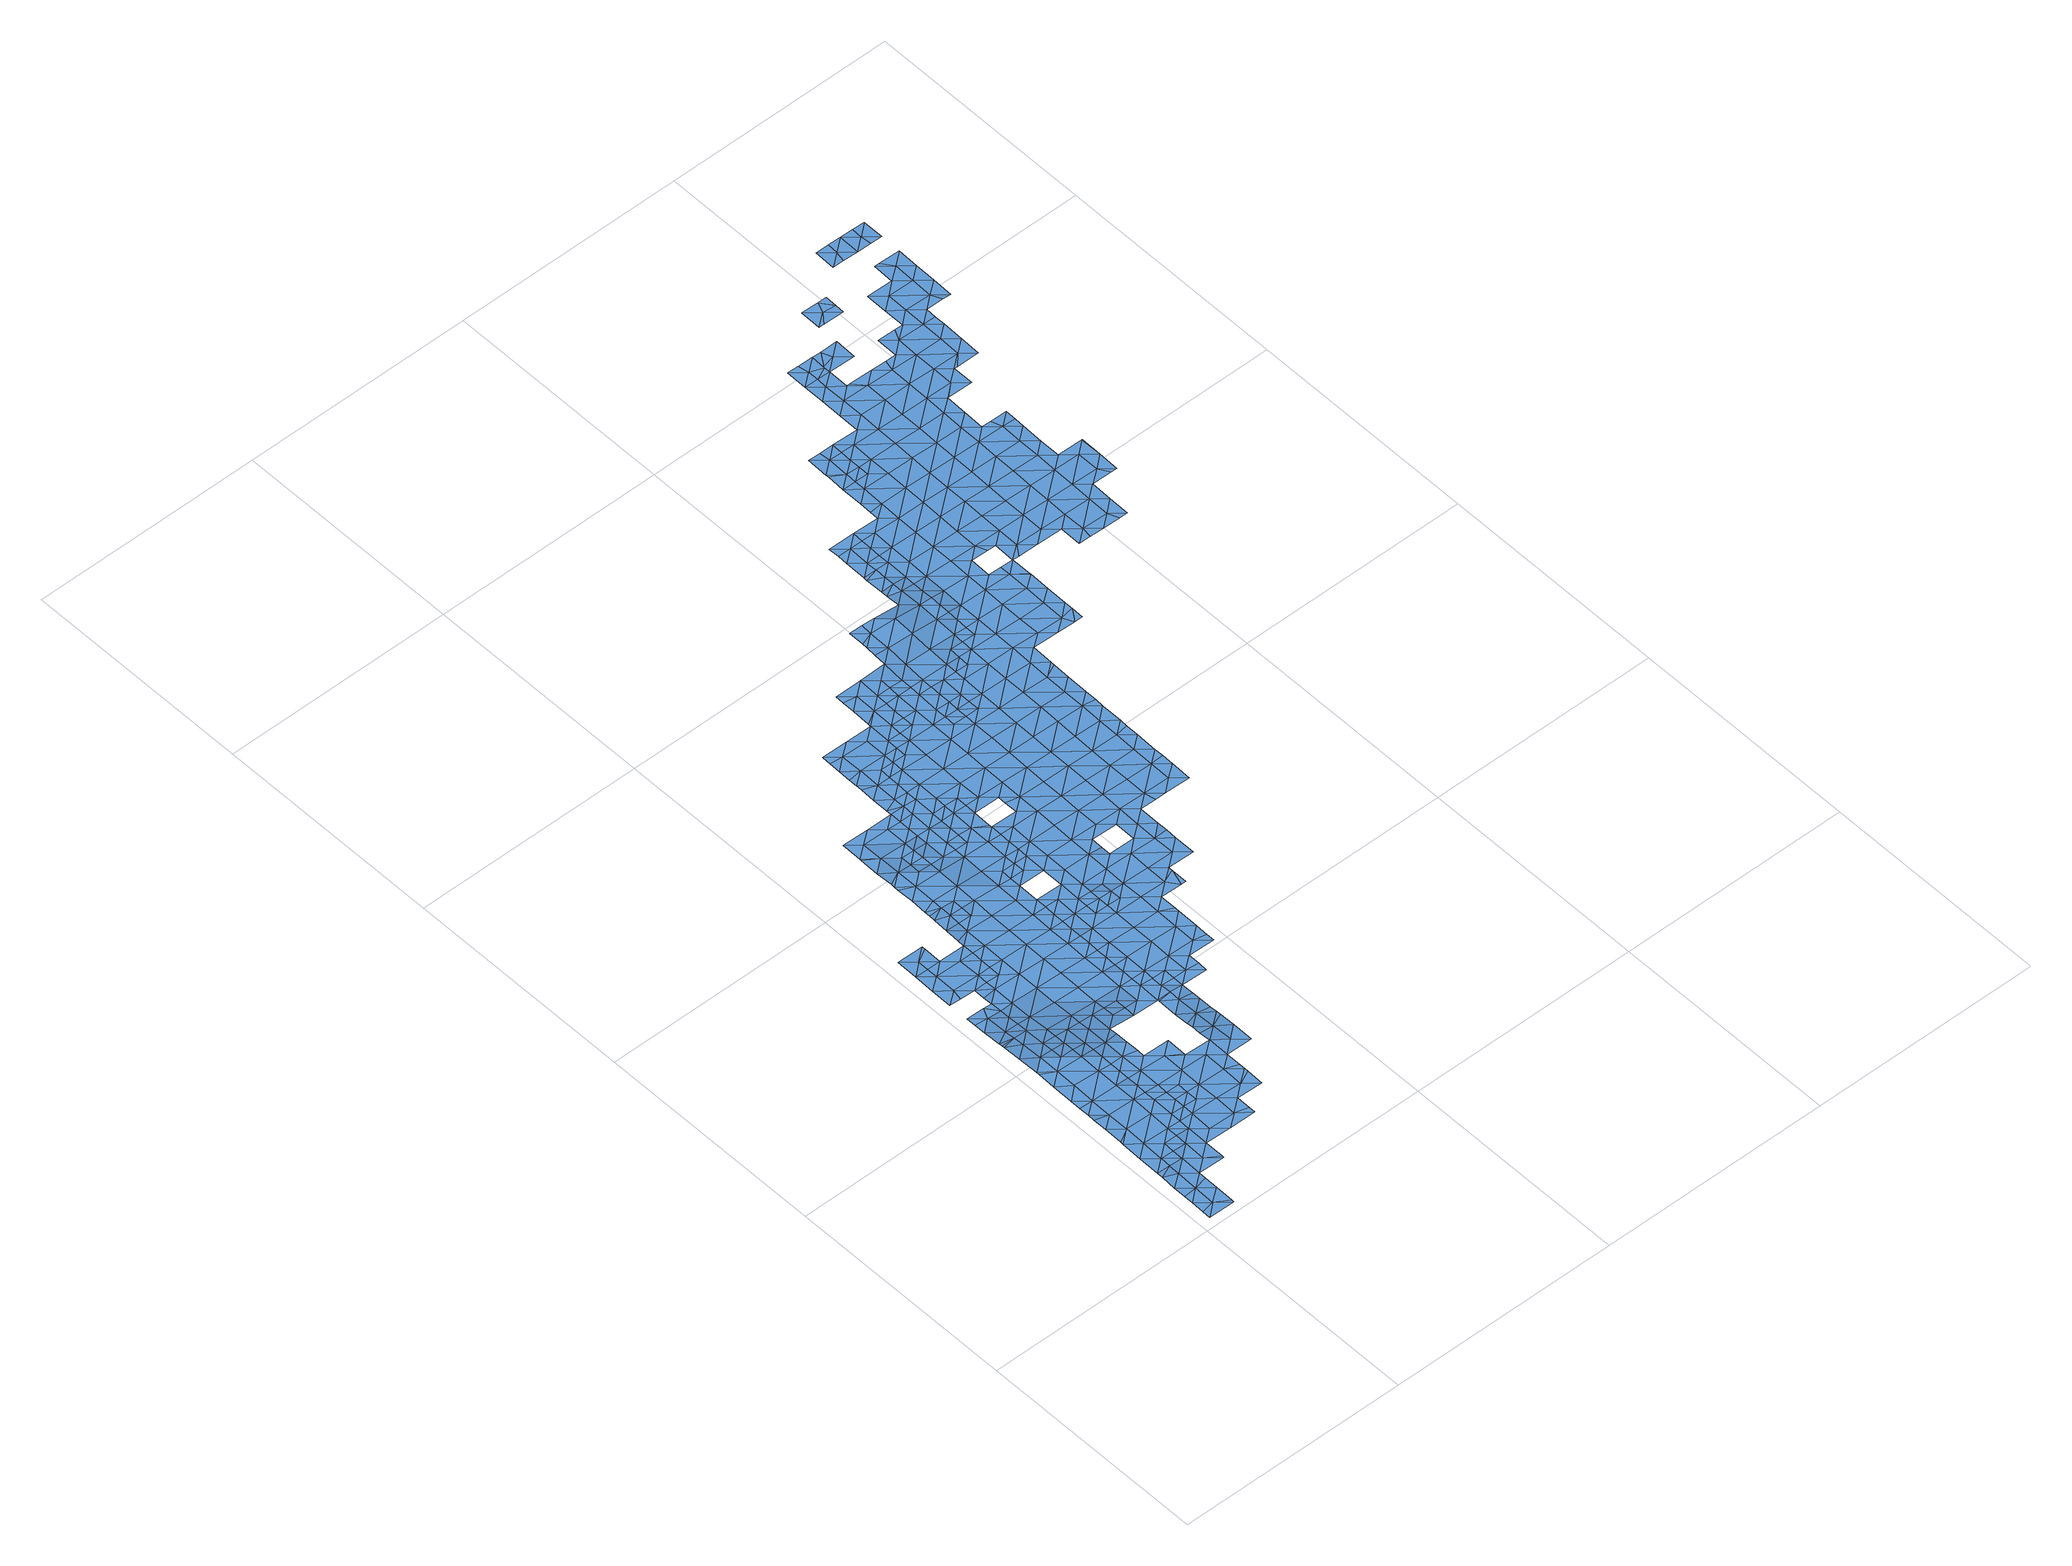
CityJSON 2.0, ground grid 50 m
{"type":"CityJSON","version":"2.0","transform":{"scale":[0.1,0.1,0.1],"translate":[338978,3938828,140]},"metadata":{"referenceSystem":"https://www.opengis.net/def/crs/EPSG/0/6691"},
"CityObjects":{
"waterbody1":{"type":"WaterBody","attributes":{"name":"1","class":"1140","function":"1","WaterBodyRiverFloodingRiskAttribute.description":"1","WaterBodyRiverFloodingRiskAttribute.rankOrg":"1","WaterBodyRiverFloodingRiskAttribute.adminType":"2","WaterBodyRiverFloodingRiskAttribute.scale":"L2"},"geometry":[{"type":"MultiSurface","lod":"1","boundaries":[[[0,1,2]],[[0,3,4]],[[5,0,4]],[[6,0,2]],[[2,1,7]],[[1,0,5]],[[4,8,5]],[[9,4,3]],[[10,8,4]],[[11,10,4]],[[9,11,4]],[[12,11,9]],[[13,3,0]],[[13,0,6]]]}]},
"waterbody2":{"type":"WaterBody","attributes":{"name":"1","class":"1140","function":"1","WaterBodyRiverFloodingRiskAttribute.description":"1","WaterBodyRiverFloodingRiskAttribute.rankOrg":"1","WaterBodyRiverFloodingRiskAttribute.adminType":"2","WaterBodyRiverFloodingRiskAttribute.scale":"L2"},"geometry":[{"type":"MultiSurface","lod":"1","boundaries":[[[14,15,16]],[[15,14,17]],[[18,17,14]],[[19,20,21]],[[21,20,18]],[[21,18,22]],[[23,24,25]],[[26,24,23]],[[27,26,28]],[[29,26,27]],[[29,27,30]],[[30,27,31]],[[27,32,31]],[[33,34,32]],[[33,35,34]],[[36,37,38]],[[37,28,38]],[[23,38,28]],[[23,25,38]],[[39,38,25]],[[38,39,40]],[[41,42,43]],[[44,45,41]],[[45,44,46]],[[47,21,22]],[[48,21,47]],[[49,21,48]],[[50,51,52]],[[51,50,45]],[[50,53,45]],[[54,49,48]],[[55,56,57]],[[56,58,59]],[[56,55,60]],[[56,60,61]],[[61,62,56]],[[58,56,62]],[[63,64,65]],[[64,66,65]],[[66,64,67]],[[67,64,68]],[[64,69,68]],[[68,69,70]],[[70,69,71]],[[71,72,70]],[[14,16,29]],[[73,29,16]],[[22,18,14]],[[22,14,30]],[[74,22,30]],[[75,74,30]],[[76,77,78]],[[78,77,79]],[[77,80,79]],[[31,79,80]],[[79,31,81]],[[31,34,81]],[[81,34,82]],[[81,82,83]],[[84,83,82]],[[84,85,83]],[[86,66,87]],[[88,86,87]],[[89,86,88]],[[89,65,86]],[[88,90,89]],[[91,67,85]],[[83,85,67]],[[83,67,92]],[[93,92,67]],[[94,95,70]],[[96,94,70]],[[97,81,98]],[[97,99,81]],[[100,101,102]],[[101,100,103]],[[61,103,100]],[[61,104,103]],[[105,106,107]],[[105,54,106]],[[108,54,109]],[[110,108,109]],[[110,111,108]],[[112,108,111]],[[112,101,108]],[[101,106,108]],[[103,106,101]],[[113,109,47]],[[114,113,47]],[[115,113,114]],[[54,108,106]],[[107,106,103]],[[116,61,100]],[[117,61,116]],[[100,118,116]],[[102,118,100]],[[119,98,83]],[[83,92,119]],[[81,83,98]],[[81,99,79]],[[79,99,78]],[[47,74,114]],[[30,80,75]],[[47,22,74]],[[109,48,47]],[[54,48,109]],[[49,19,21]],[[104,61,60]],[[59,57,56]],[[117,62,61]],[[118,102,120]],[[96,70,72]],[[95,68,70]],[[93,67,68]],[[91,66,67]],[[66,86,65]],[[63,69,64]],[[121,42,53]],[[42,121,36]],[[45,53,42]],[[45,46,51]],[[42,41,45]],[[43,42,40]],[[38,40,42]],[[42,36,38]],[[35,82,34]],[[31,32,34]],[[31,80,30]],[[29,30,14]],[[27,28,32]],[[29,73,26]],[[26,23,28]]]}]},
"waterbody3":{"type":"WaterBody","attributes":{"name":"1","class":"1140","function":"1","WaterBodyRiverFloodingRiskAttribute.description":"1","WaterBodyRiverFloodingRiskAttribute.rankOrg":"2","WaterBodyRiverFloodingRiskAttribute.adminType":"2","WaterBodyRiverFloodingRiskAttribute.scale":"L2"},"geometry":[{"type":"MultiSurface","lod":"1","boundaries":[[[122,123,124]],[[124,125,126]],[[125,124,127]],[[128,127,124]],[[124,126,122]],[[128,124,123]]]}]},
"waterbody4":{"type":"WaterBody","attributes":{"name":"1","class":"1140","function":"1","WaterBodyRiverFloodingRiskAttribute.description":"1","WaterBodyRiverFloodingRiskAttribute.rankOrg":"1","WaterBodyRiverFloodingRiskAttribute.adminType":"2","WaterBodyRiverFloodingRiskAttribute.scale":"L2"},"geometry":[{"type":"MultiSurface","lod":"1","boundaries":[[[129,130,131]],[[129,132,133]],[[134,132,129]],[[135,132,134]],[[136,132,135]],[[127,132,136]],[[137,129,138]],[[139,130,140]],[[130,129,133]],[[133,127,128]],[[128,123,133]],[[133,132,127]],[[140,130,133]],[[130,141,131]],[[129,131,142]],[[142,138,129]],[[140,133,123]],[[141,130,139]],[[134,129,137]]]}]},
"waterbody5":{"type":"WaterBody","attributes":{"name":"1","class":"1140","function":"1","WaterBodyRiverFloodingRiskAttribute.description":"1","WaterBodyRiverFloodingRiskAttribute.rankOrg":"2","WaterBodyRiverFloodingRiskAttribute.adminType":"2","WaterBodyRiverFloodingRiskAttribute.scale":"L2"},"geometry":[{"type":"MultiSurface","lod":"1","boundaries":[[[143,144,145]],[[143,146,144]],[[147,148,149]],[[149,148,150]],[[151,150,148]],[[151,152,150]],[[153,152,151]],[[154,153,151]],[[154,155,153]],[[154,151,156]],[[157,156,151]],[[158,159,160]],[[161,162,163]],[[164,165,166]],[[167,166,165]],[[168,166,167]],[[166,168,169]],[[169,168,154]],[[168,170,154]],[[171,170,168]],[[172,166,169]],[[168,167,171]],[[173,145,144]],[[166,172,164]],[[163,172,169]],[[161,163,169]],[[169,156,161]],[[151,159,157]],[[154,156,169]],[[151,148,159]],[[159,148,160]],[[174,175,176]],[[158,160,177]],[[178,179,174]],[[180,178,181]],[[182,183,144]],[[184,185,181]],[[186,185,184]],[[187,186,184]],[[188,187,189]],[[190,188,189]],[[112,111,191]],[[191,120,102]],[[192,120,191]],[[193,194,195]],[[196,197,198]],[[199,10,11]],[[200,201,10]],[[201,202,203]],[[203,202,204]],[[205,206,204]],[[207,208,209]],[[210,131,211]],[[142,131,210]],[[137,138,206]],[[206,138,204]],[[138,210,204]],[[204,210,203]],[[7,203,210]],[[1,203,7]],[[5,203,1]],[[5,201,203]],[[8,201,5]],[[8,10,201]],[[12,212,11]],[[11,212,199]],[[212,213,199]],[[102,101,191]],[[101,112,191]],[[214,188,190]],[[215,181,185]],[[215,173,181]],[[173,144,181]],[[183,181,144]],[[181,183,180]],[[179,177,174]],[[160,174,177]],[[174,160,175]],[[148,175,160]],[[216,175,148]],[[216,217,175]],[[218,217,216]],[[218,219,220]],[[206,134,137]],[[138,142,210]],[[210,211,7]],[[136,135,221]],[[222,223,224]],[[225,223,222]],[[226,227,228]],[[227,229,228]],[[222,229,227]],[[222,230,229]],[[222,221,230]],[[230,221,205]],[[205,221,206]],[[221,134,206]],[[208,230,205]],[[208,231,230]],[[231,208,232]],[[233,232,208]],[[234,207,209]],[[155,154,170]],[[235,234,209]],[[209,236,235]],[[209,237,236]],[[209,205,237]],[[237,205,204]],[[202,237,204]],[[237,202,238]],[[202,239,238]],[[202,240,239]],[[201,240,202]],[[241,240,201]],[[241,242,240]],[[241,65,242]],[[63,65,241]],[[71,69,200]],[[69,241,200]],[[72,71,200]],[[200,10,72]],[[199,72,10]],[[199,243,72]],[[243,199,213]],[[243,213,244]],[[243,244,245]],[[246,245,244]],[[246,247,245]],[[247,248,245]],[[198,248,247]],[[198,197,248]],[[197,249,248]],[[197,250,249]],[[251,250,197]],[[99,250,251]],[[97,250,99]],[[97,98,250]],[[77,76,252]],[[115,252,76]],[[114,252,115]],[[114,75,252]],[[114,74,75]],[[253,109,113]],[[110,109,253]],[[111,110,253]],[[254,111,253]],[[254,191,111]],[[254,192,191]],[[255,192,254]],[[255,254,256]],[[254,257,256]],[[256,257,251]],[[257,76,251]],[[195,256,251]],[[256,195,194]],[[258,256,194]],[[255,256,258]],[[254,253,257]],[[257,253,115]],[[113,115,253]],[[257,115,76]],[[75,77,252]],[[76,78,251]],[[80,77,75]],[[119,92,249]],[[92,259,249]],[[92,93,259]],[[93,68,259]],[[259,68,95]],[[95,94,259]],[[94,96,243]],[[245,259,94]],[[245,249,259]],[[98,119,249]],[[89,90,242]],[[90,260,242]],[[261,260,90]],[[261,262,260]],[[261,52,262]],[[87,52,261]],[[88,87,261]],[[52,263,262]],[[51,263,52]],[[51,46,263]],[[182,146,264]],[[265,266,267]],[[268,266,265]],[[265,228,268]],[[228,265,175]],[[176,175,265]],[[269,176,265]],[[189,176,269]],[[176,189,174]],[[189,184,174]],[[187,184,189]],[[184,178,174]],[[184,181,178]],[[190,189,269]],[[267,269,265]],[[268,270,266]],[[268,231,270]],[[229,231,268]],[[271,270,231]],[[146,182,144]],[[148,147,216]],[[272,273,274]],[[272,274,260]],[[260,274,239]],[[275,272,260]],[[263,276,277]],[[263,277,278]],[[273,279,274]],[[274,279,236]],[[238,274,236]],[[279,280,236]],[[263,46,276]],[[278,262,263]],[[260,262,275]],[[260,239,242]],[[261,90,88]],[[78,99,251]],[[251,197,195]],[[197,281,195]],[[196,281,197]],[[281,193,195]],[[250,98,249]],[[248,249,245]],[[245,94,243]],[[96,72,243]],[[63,241,69]],[[65,89,242]],[[200,241,201]],[[242,239,240]],[[239,274,238]],[[237,238,236]],[[280,235,236]],[[233,208,207]],[[271,231,232]],[[208,205,209]],[[230,231,229]],[[268,228,229]],[[226,228,217]],[[222,227,225]],[[222,224,136]],[[136,221,222]],[[134,221,135]],[[218,216,219]],[[147,219,216]],[[217,228,175]]]}]},
"waterbody6":{"type":"WaterBody","attributes":{"name":"1","class":"1140","function":"1","WaterBodyRiverFloodingRiskAttribute.description":"1","WaterBodyRiverFloodingRiskAttribute.rankOrg":"1","WaterBodyRiverFloodingRiskAttribute.adminType":"2","WaterBodyRiverFloodingRiskAttribute.scale":"L2"},"geometry":[{"type":"MultiSurface","lod":"1","boundaries":[[[218,282,283]],[[282,218,220]],[[217,218,283]],[[225,283,223]],[[225,227,283]],[[227,226,283]],[[223,283,282]],[[283,226,217]]]}]},
"waterbody7":{"type":"WaterBody","attributes":{"name":"1","class":"1140","function":"1","WaterBodyRiverFloodingRiskAttribute.description":"1","WaterBodyRiverFloodingRiskAttribute.rankOrg":"1","WaterBodyRiverFloodingRiskAttribute.adminType":"2","WaterBodyRiverFloodingRiskAttribute.scale":"L2"},"geometry":[{"type":"MultiSurface","lod":"1","boundaries":[[[284,272,275]],[[275,262,284]],[[262,278,284]],[[284,285,272]],[[273,285,279]],[[273,272,285]],[[278,277,284]],[[285,286,279]],[[280,279,286]],[[157,159,158]],[[235,280,286]],[[277,287,284]],[[288,285,284]],[[289,277,276]],[[286,290,235]],[[290,207,234]],[[157,158,291]],[[276,46,289]],[[156,157,161]],[[234,235,290]],[[161,157,291]],[[287,288,284]],[[289,287,277]],[[158,177,291]],[[46,292,289]],[[293,207,290]],[[233,207,293]],[[162,161,291]],[[286,285,288]],[[232,233,293]],[[232,294,271]],[[294,270,271]],[[295,293,290]],[[294,232,293]],[[291,177,162]],[[296,297,289]],[[296,289,292]],[[290,286,298]],[[287,289,297]],[[298,286,288]],[[299,294,293]],[[177,300,162]],[[301,293,295]],[[302,270,294]],[[303,290,298]],[[177,179,300]],[[295,290,303]],[[287,304,288]],[[299,293,301]],[[190,269,267]],[[305,172,163]],[[267,266,306]],[[304,298,288]],[[163,162,305]],[[287,297,307]],[[302,294,299]],[[162,300,305]],[[179,178,300]],[[308,295,303]],[[190,267,306]],[[183,305,300]],[[309,303,298]],[[164,172,310]],[[306,266,311]],[[164,312,165]],[[287,307,304]],[[180,183,300]],[[172,305,310]],[[180,300,178]],[[304,309,298]],[[313,314,299]],[[299,314,302]],[[303,315,308]],[[307,297,316]],[[312,164,310]],[[306,214,190]],[[311,214,306]],[[182,264,305]],[[305,264,310]],[[314,317,302]],[[318,315,303]],[[316,319,307]],[[305,183,182]],[[309,318,303]],[[320,304,307]],[[311,302,317]],[[321,312,310]],[[313,322,314]],[[264,321,310]],[[323,214,311]],[[307,319,320]],[[317,323,311]],[[320,324,304]],[[304,324,309]],[[322,325,314]],[[318,326,315]],[[326,322,327]],[[323,328,214]],[[328,187,188]],[[327,315,326]],[[264,329,321]],[[188,214,328]],[[309,330,318]],[[331,309,324]],[[330,309,331]],[[326,325,322]],[[187,332,186]],[[264,146,329]],[[328,332,187]],[[317,314,333]],[[186,332,185]],[[334,321,335]],[[330,336,318]],[[323,317,333]],[[318,336,326]],[[321,329,335]],[[337,334,335]],[[314,325,333]],[[146,143,329]],[[323,338,328]],[[339,340,341]],[[341,337,342]],[[343,185,332]],[[344,325,326]],[[337,335,342]],[[143,345,329]],[[336,346,326]],[[347,336,330]],[[323,333,338]],[[348,143,145]],[[339,341,342]],[[145,173,348]],[[325,349,333]],[[346,344,326]],[[350,351,328]],[[335,329,345]],[[352,342,335]],[[348,345,143]],[[351,343,332]],[[328,338,350]],[[332,328,351]],[[173,353,348]],[[354,339,342]],[[333,355,338]],[[325,344,349]],[[356,333,349]],[[333,356,355]],[[357,336,347]],[[352,335,345]],[[357,347,358]],[[346,336,359]],[[355,360,338]],[[361,362,343]],[[363,350,338]],[[359,336,357]],[[351,361,343]],[[364,348,353]],[[362,361,353]],[[354,342,365]],[[342,352,365]],[[366,349,344]],[[363,351,350]],[[346,367,344]],[[345,348,368]],[[369,370,371]],[[364,353,361]],[[369,354,365]],[[371,354,369]],[[346,359,367]],[[363,338,360]],[[352,345,368]],[[348,364,368]],[[372,365,352]],[[360,355,373]],[[374,370,369]],[[344,375,366]],[[361,351,376]],[[377,372,352]],[[376,351,363]],[[372,369,365]],[[344,367,375]],[[376,378,361]],[[367,359,379]],[[352,368,377]],[[380,374,369]],[[381,363,360]],[[373,381,360]],[[378,382,361]],[[366,383,384]],[[385,375,367]],[[364,361,382]],[[366,375,383]],[[373,384,383]],[[386,376,363]],[[368,364,382]],[[383,381,373]],[[367,379,385]],[[369,387,380]],[[388,383,375]],[[369,372,387]],[[389,375,385]],[[377,368,390]],[[386,363,381]],[[388,375,389]],[[391,378,376]],[[392,372,377]],[[368,382,390]],[[390,393,377]],[[383,394,381]],[[395,396,397]],[[395,380,396]],[[398,391,376]],[[372,399,387]],[[380,387,396]],[[398,376,386]],[[383,388,394]],[[378,391,382]],[[399,400,387]],[[401,396,387]],[[402,397,403]],[[394,404,381]],[[400,401,387]],[[397,396,403]],[[372,392,399]],[[405,402,403]],[[382,406,390]],[[377,393,392]],[[391,406,382]],[[407,405,403]],[[386,381,404]],[[401,408,396]],[[396,408,403]],[[409,404,394]],[[410,393,390]],[[404,411,386]],[[386,412,398]],[[413,399,392]],[[414,407,403]],[[411,412,386]],[[415,410,390]],[[398,412,391]],[[393,410,392]],[[403,408,414]],[[414,416,407]],[[390,406,415]],[[417,418,401]],[[401,418,408]],[[392,419,413]],[[391,420,406]],[[404,409,421]],[[410,422,392]],[[423,408,418]],[[421,424,404]],[[392,422,419]],[[420,391,412]],[[417,425,418]],[[426,415,406]],[[404,427,411]],[[424,427,404]],[[425,428,418]],[[411,427,412]],[[423,418,428]],[[406,420,429]],[[415,430,410]],[[431,424,421]],[[432,419,433]],[[426,406,429]],[[419,422,433]],[[425,432,433]],[[412,434,420]],[[410,430,422]],[[427,434,412]],[[433,435,425]],[[428,425,435]],[[415,426,430]],[[420,436,429]],[[422,437,433]],[[424,438,427]],[[439,428,435]],[[424,431,438]],[[440,422,430]],[[420,434,441]],[[442,427,438]],[[443,430,426]],[[434,427,444]],[[437,422,440]],[[420,441,436]],[[444,427,442]],[[439,435,445]],[[426,429,443]],[[446,445,435]],[[435,433,446]],[[447,440,430]],[[441,434,448]],[[429,436,443]],[[434,444,448]],[[433,437,446]],[[441,448,449]],[[436,441,450]],[[447,430,443]],[[450,441,449]],[[446,451,445]],[[450,452,436]],[[453,445,451]],[[454,453,451]],[[443,436,452]],[[455,440,447]],[[437,440,456]],[[457,454,451]],[[458,443,452]],[[447,443,459]],[[459,443,458]],[[440,455,456]],[[446,437,460]],[[459,461,447]],[[460,437,456]],[[451,446,460]],[[455,447,461]],[[457,451,462]],[[451,463,462]],[[456,455,464]],[[455,461,465]],[[463,451,460]],[[455,465,464]],[[466,456,464]],[[460,456,466]],[[467,468,469]],[[470,471,472]],[[473,471,470]],[[469,462,467]],[[462,463,467]],[[472,474,475]],[[476,460,466]],[[477,468,467]],[[474,472,471]],[[478,468,477]],[[463,460,476]],[[479,478,477]],[[473,480,471]],[[476,481,463]],[[482,483,484]],[[482,479,477]],[[484,479,482]],[[474,471,485]],[[482,486,483]],[[466,487,476]],[[467,463,488]],[[467,489,477]],[[471,480,485]],[[490,483,486]],[[488,463,481]],[[480,490,486]],[[491,482,477]],[[485,480,492]],[[480,486,492]],[[489,491,477]],[[491,486,482]],[[476,493,481]],[[467,488,489]],[[494,495,496]],[[494,485,492]],[[496,485,494]],[[497,488,481]],[[476,487,493]],[[498,499,495]],[[494,498,495]],[[498,500,499]],[[487,501,493]],[[497,481,493]],[[502,486,491]],[[497,503,488]],[[492,486,504]],[[498,505,500]],[[489,488,503]],[[501,506,493]],[[491,489,507]],[[486,502,504]],[[503,508,489]],[[494,492,509]],[[494,510,498]],[[493,511,497]],[[507,512,491]],[[506,501,513]],[[509,510,494]],[[511,493,506]],[[502,491,512]],[[507,489,508]],[[492,504,509]],[[514,497,511]],[[503,497,514]],[[498,510,505]],[[515,507,508]],[[504,502,516]],[[502,512,516]],[[508,503,517]],[[518,519,505]],[[503,514,517]],[[520,515,508]],[[519,518,521]],[[522,520,508]],[[518,505,510]],[[522,508,517]],[[512,523,516]],[[524,504,516]],[[525,526,521]],[[509,504,527]],[[521,518,525]],[[504,524,527]],[[528,518,510]],[[516,523,529]],[[510,509,530]],[[531,526,525]],[[532,533,520]],[[530,528,510]],[[520,533,529]],[[509,527,530]],[[518,528,525]],[[534,531,525]],[[524,516,535]],[[516,529,535]],[[532,536,533]],[[528,537,525]],[[529,533,535]],[[525,537,534]],[[524,535,538]],[[527,524,539]],[[539,524,538]],[[540,533,536]],[[530,527,541]],[[542,543,544]],[[544,534,542]],[[545,538,535]],[[534,537,542]],[[546,547,543]],[[527,539,541]],[[535,533,545]],[[528,530,548]],[[549,540,536]],[[550,539,538]],[[543,542,546]],[[551,547,546]],[[533,540,545]],[[530,541,548]],[[537,552,542]],[[537,528,552]],[[550,538,545]],[[553,546,542]],[[554,551,546]],[[528,548,552]],[[549,555,540]],[[541,539,556]],[[556,539,550]],[[540,557,545]],[[549,558,559]],[[541,560,548]],[[561,554,546]],[[542,552,553]],[[558,562,559]],[[563,560,541]],[[564,550,545]],[[563,541,556]],[[555,549,559]],[[546,553,561]],[[564,556,550]],[[540,555,557]],[[559,562,565]],[[561,566,554]],[[552,548,567]],[[564,545,557]],[[568,554,566]],[[569,555,559]],[[553,552,567]],[[570,561,553]],[[548,560,567]],[[566,571,568]],[[568,571,572]],[[573,569,559]],[[559,565,573]],[[574,573,565]],[[570,553,567]],[[556,564,575]],[[576,566,561]],[[563,556,577]],[[563,578,560]],[[571,579,572]],[[557,555,569]],[[577,578,563]],[[580,572,579]],[[556,575,577]],[[569,581,557]],[[582,561,570]],[[566,576,571]],[[583,580,579]],[[581,584,557]],[[574,585,573]],[[571,586,579]],[[564,584,575]],[[576,561,582]],[[564,557,584]],[[567,560,587]],[[573,588,569]],[[576,589,571]],[[590,583,579]],[[588,573,585]],[[587,560,578]],[[586,590,579]],[[587,591,567]],[[571,589,586]],[[592,582,570]],[[584,593,575]],[[588,594,569]],[[570,567,591]],[[569,594,581]],[[577,575,593]],[[589,595,586]],[[577,596,578]],[[597,587,578]],[[594,598,581]],[[592,570,591]],[[596,577,593]],[[599,589,576]],[[581,600,584]],[[576,582,599]],[[601,591,587]],[[584,602,593]],[[595,589,603]],[[601,587,597]],[[604,578,596]],[[597,578,604]],[[582,592,599]],[[605,598,594]],[[602,606,593]],[[607,592,591]],[[593,606,596]],[[601,607,591]],[[584,600,602]],[[604,608,597]],[[581,598,600]],[[589,609,603]],[[606,610,596]],[[589,599,609]],[[596,610,604]],[[611,598,605]],[[607,612,592]],[[613,599,592]],[[600,614,602]],[[598,615,600]],[[616,603,609]],[[617,604,610]],[[608,604,618]],[[619,612,607]],[[612,613,592]],[[598,611,615]],[[618,604,617]],[[599,620,609]],[[621,616,609]],[[622,612,619]],[[600,615,614]],[[613,620,599]],[[620,621,609]],[[614,615,623]],[[624,612,622]],[[625,626,621]],[[613,612,624]],[[620,625,621]],[[613,627,620]],[[628,626,625]],[[629,627,624]],[[613,624,627]],[[620,630,625]],[[627,630,620]],[[625,631,628]],[[627,629,632]],[[625,633,631]],[[625,630,633]],[[627,634,630]],[[634,627,632]],[[633,635,631]],[[636,631,635]],[[637,630,634]],[[638,639,636]],[[633,630,637]],[[635,638,636]],[[640,633,637]],[[635,633,641]],[[641,633,640]],[[639,638,642]],[[638,635,643]],[[635,641,643]],[[641,644,643]],[[642,638,645]],[[638,643,645]],[[642,646,647]],[[643,644,648]],[[646,642,645]],[[647,646,649]],[[645,643,650]],[[643,648,650]],[[651,646,645]],[[646,652,649]],[[645,650,651]],[[646,651,652]]]}]},
"waterbody8":{"type":"WaterBody","attributes":{"name":"1","class":"1140","function":"1","WaterBodyRiverFloodingRiskAttribute.description":"1","WaterBodyRiverFloodingRiskAttribute.rankOrg":"2","WaterBodyRiverFloodingRiskAttribute.adminType":"2","WaterBodyRiverFloodingRiskAttribute.scale":"L2"},"geometry":[{"type":"MultiSurface","lod":"1","boundaries":[[[322,313,327]],[[301,295,653]],[[327,313,653]],[[653,299,301]],[[308,327,653]],[[315,327,308]],[[313,299,653]],[[653,295,308]]]}]},
"waterbody9":{"type":"WaterBody","attributes":{"name":"1","class":"1140","function":"1","WaterBodyRiverFloodingRiskAttribute.description":"1","WaterBodyRiverFloodingRiskAttribute.rankOrg":"2","WaterBodyRiverFloodingRiskAttribute.adminType":"2","WaterBodyRiverFloodingRiskAttribute.scale":"L2"},"geometry":[{"type":"MultiSurface","lod":"1","boundaries":[[[334,337,654]],[[655,654,337]],[[654,655,656]],[[656,655,657]],[[657,655,658]],[[658,655,659]],[[340,659,655]],[[660,659,340]],[[660,661,659]],[[660,662,661]],[[662,660,370]],[[371,370,660]],[[371,339,354]],[[374,380,663]],[[395,663,380]],[[395,397,663]],[[453,454,664]],[[665,666,667]],[[668,669,667]],[[478,479,666]],[[670,669,671]],[[664,428,439]],[[672,428,664]],[[423,428,672]],[[408,423,672]],[[414,408,672]],[[672,416,414]],[[672,673,416]],[[416,673,670]],[[670,673,669]],[[673,667,669]],[[673,665,667]],[[664,665,673]],[[454,665,664]],[[674,665,454]],[[665,674,666]],[[468,666,674]],[[478,666,468]],[[416,670,675]],[[672,664,673]],[[439,453,664]],[[663,397,676]],[[374,663,370]],[[339,371,660]],[[662,370,677]],[[662,678,661]],[[661,679,659]],[[339,660,340]],[[341,340,655]],[[680,658,659]],[[654,656,681]],[[655,337,341]],[[676,682,683]],[[312,334,654]],[[678,662,677]],[[677,370,663]],[[677,663,676]],[[676,684,677]],[[684,676,683]],[[402,405,676]],[[676,397,402]],[[675,405,407]],[[407,416,675]],[[671,669,685]],[[686,687,688]],[[687,689,688]],[[690,688,689]],[[682,691,692]],[[693,682,692]],[[312,321,334]],[[691,682,405]],[[405,682,676]],[[681,165,312]],[[312,654,681]],[[679,680,659]],[[661,694,679]],[[695,694,661]],[[661,678,695]],[[668,696,686]],[[668,697,696]],[[667,697,668]],[[666,697,667]],[[696,697,698]],[[483,698,697]],[[483,490,698]],[[490,480,698]],[[473,698,480]],[[473,699,698]],[[699,473,470]],[[484,483,697]],[[484,697,479]],[[696,698,699]],[[688,668,686]],[[668,688,669]],[[669,688,685]],[[685,688,690]],[[675,670,691]],[[675,691,405]],[[683,682,693]],[[445,453,439]],[[697,666,479]],[[469,468,674]],[[674,462,469]],[[457,462,674]],[[674,454,457]]]}]},
"waterbody10":{"type":"WaterBody","attributes":{"name":"1","class":"1140","function":"1","WaterBodyRiverFloodingRiskAttribute.description":"1","WaterBodyRiverFloodingRiskAttribute.rankOrg":"2","WaterBodyRiverFloodingRiskAttribute.adminType":"2","WaterBodyRiverFloodingRiskAttribute.scale":"L2"},"geometry":[{"type":"MultiSurface","lod":"1","boundaries":[[[417,400,700]],[[400,413,700]],[[413,419,700]],[[399,413,400]],[[425,417,700]],[[432,425,700]],[[400,417,401]],[[419,432,700]]]}]},
"waterbody11":{"type":"WaterBody","attributes":{"name":"1","class":"1140","function":"1","WaterBodyRiverFloodingRiskAttribute.description":"1","WaterBodyRiverFloodingRiskAttribute.rankOrg":"2","WaterBodyRiverFloodingRiskAttribute.adminType":"2","WaterBodyRiverFloodingRiskAttribute.scale":"L2"},"geometry":[{"type":"MultiSurface","lod":"1","boundaries":[[[475,701,702]],[[474,485,701]],[[702,703,704]],[[496,701,485]],[[496,495,701]],[[474,701,475]],[[703,500,705]],[[701,703,702]],[[495,703,701]],[[499,703,495]],[[499,500,703]],[[704,703,705]]]}]},
"waterbody12":{"type":"WaterBody","attributes":{"name":"1","class":"1140","function":"1","WaterBodyRiverFloodingRiskAttribute.description":"1","WaterBodyRiverFloodingRiskAttribute.rankOrg":"2","WaterBodyRiverFloodingRiskAttribute.adminType":"2","WaterBodyRiverFloodingRiskAttribute.scale":"L2"},"geometry":[{"type":"MultiSurface","lod":"1","boundaries":[[[706,707,551]],[[707,547,551]],[[531,708,526]],[[547,707,543]],[[531,544,708]],[[544,531,534]],[[543,707,708]],[[708,544,543]],[[709,708,707]],[[710,709,707]],[[706,710,707]],[[526,708,711]],[[711,708,709]]]}]},
"waterbody13":{"type":"WaterBody","attributes":{"name":"1","class":"1140","function":"1","WaterBodyRiverFloodingRiskAttribute.description":"1","WaterBodyRiverFloodingRiskAttribute.rankOrg":"2","WaterBodyRiverFloodingRiskAttribute.adminType":"2","WaterBodyRiverFloodingRiskAttribute.scale":"L2"},"geometry":[{"type":"MultiSurface","lod":"1","boundaries":[[[712,713,714]],[[580,583,714]],[[713,580,714]],[[712,714,715]],[[583,716,714]],[[714,716,715]],[[583,590,716]]]}]},
"waterbody14":{"type":"WaterBody","attributes":{"name":"1","class":"1140","function":"1","WaterBodyRiverFloodingRiskAttribute.description":"1","WaterBodyRiverFloodingRiskAttribute.rankOrg":"1","WaterBodyRiverFloodingRiskAttribute.adminType":"2","WaterBodyRiverFloodingRiskAttribute.scale":"L2"},"geometry":[{"type":"MultiSurface","lod":"1","boundaries":[[[717,718,719]],[[718,720,719]],[[719,590,717]],[[719,721,590]],[[715,721,720]],[[720,721,719]]]}]},
"waterbody15":{"type":"WaterBody","attributes":{"name":"1","class":"1140","function":"1","WaterBodyRiverFloodingRiskAttribute.description":"1","WaterBodyRiverFloodingRiskAttribute.rankOrg":"1","WaterBodyRiverFloodingRiskAttribute.adminType":"2","WaterBodyRiverFloodingRiskAttribute.scale":"L2"},"geometry":[{"type":"MultiSurface","lod":"1","boundaries":[[[722,723,724]],[[722,725,723]],[[726,725,722]],[[726,722,727]],[[728,726,727]],[[729,722,724]],[[727,722,729]]]}]},
"waterbody16":{"type":"WaterBody","attributes":{"name":"1","class":"1140","function":"1","WaterBodyRiverFloodingRiskAttribute.description":"1","WaterBodyRiverFloodingRiskAttribute.rankOrg":"1","WaterBodyRiverFloodingRiskAttribute.adminType":"2","WaterBodyRiverFloodingRiskAttribute.scale":"L2"},"geometry":[{"type":"MultiSurface","lod":"1","boundaries":[[[730,731,732]],[[730,733,731]],[[733,730,734]],[[735,736,737]],[[738,735,739]],[[735,737,734]],[[730,739,734]],[[735,734,739]],[[735,740,736]],[[738,740,735]],[[741,739,730]],[[730,732,741]]]}]}
},
"vertices":[
[49,628,19],[78,627,18],[60,651,18],[21,605,20],[48,581,22],[77,604,20],[21,651,19],[78,650,18],[77,581,22],[20,567,23],[76,558,24],[48,558,25],[20,559,24],[21,630,19],
[268,208,28],[297,222,28],[297,230,28],[296,184,28],[240,185,29],[239,139,29],[239,154,29],[211,162,29],[212,209,29],[327,299,27],[354,275,27],[355,322,26],[298,276,27],[270,300,27],[299,323,26],[269,254,28],[212,255,28],[213,301,28],[242,324,27],[242,327,27],[214,347,27],[243,370,27],[300,369,22],[299,349,23],[327,345,24],[356,357,23],[356,368,22],[357,414,19],[328,391,20],[356,385,21],[357,432,18],[329,438,17],[358,460,16],[155,210,30],[154,163,29],[182,140,29],[301,458,17],[330,461,17],[301,461,17],[300,415,18],[125,141,30],[66,9,30],[38,27,30],[66,3,30],[10,21,30],[10,4,30],[67,49,30],[39,73,30],[11,50,30],[160,510,22],[160,487,24],[189,510,21],[188,463,23],[159,441,27],[131,464,27],[132,511,24],[103,488,28],[104,511,27],[75,512,28],[297,242,28],[184,232,29],[184,255,29],[128,280,30],[156,279,29],[128,303,30],[157,302,29],[185,278,29],[158,348,29],[186,371,28],[158,395,28],[187,388,28],[187,417,27],[217,486,20],[245,462,18],[245,485,19],[217,509,19],[245,509,18],[188,444,25],[130,418,29],[131,441,28],[75,465,30],[103,465,29],[75,489,29],[129,349,29],[130,372,29],[129,326,30],[40,119,30],[69,142,30],[40,142,31],[68,96,30],[68,80,30],[125,99,30],[97,118,30],[125,95,30],[98,164,30],[126,187,30],[98,188,31],[70,188,31],[69,165,31],[127,210,30],[155,233,30],[127,233,30],[11,97,30],[11,71,30],[12,130,31],[130,395,29],[12,143,31],[300,383,20],
[25,836,15],[24,790,15],[53,813,15],[81,829,15],[81,835,15],[80,789,15],[52,789,15],
[108,719,15],[51,720,16],[79,696,16],[108,765,15],[52,766,15],[136,742,15],[137,765,15],[137,788,15],[136,719,15],[135,695,16],[22,698,16],[23,744,15],[47,697,16],[107,696,16],
[369,1061,12],[340,1039,12],[368,1038,12],[340,1062,12],[140,927,18],[168,949,18],[140,963,17],[140,973,17],[169,995,17],[141,982,17],[141,1019,15],[170,1042,15],[142,1063,14],[198,1018,15],[198,995,16],[225,971,16],[197,972,17],[225,948,17],[226,1017,15],[255,1017,14],[255,1040,13],[256,1086,13],[256,1109,13],[227,1087,13],[200,1110,13],[171,1088,13],[227,1041,14],[142,1065,14],[143,1111,13],[255,1063,13],[368,1015,12],[282,947,14],[224,902,17],[281,901,14],[254,971,15],[310,970,13],[282,970,14],[311,993,13],[339,992,12],[312,1039,12],[311,1016,13],[338,946,13],[367,969,12],[367,946,12],[366,922,12],[366,899,12],[337,900,13],[337,877,13],[41,166,31],[13,189,32],[15,312,32],[15,282,32],[43,304,32],[16,351,31],[44,350,31],[16,374,31],[48,535,27],[104,534,25],[105,580,21],[163,626,17],[106,627,18],[163,672,16],[221,717,15],[164,718,15],[305,692,14],[277,716,14],[277,670,15],[107,673,17],[78,671,17],[20,553,25],[19,513,28],[365,876,13],[367,975,12],[168,903,18],[195,879,17],[167,880,18],[139,892,18],[139,880,18],[165,764,15],[166,811,15],[138,834,17],[137,803,16],[166,834,16],[195,856,17],[195,833,16],[223,856,16],[222,809,15],[222,763,14],[278,762,14],[306,739,14],[306,716,14],[305,669,15],[305,646,15],[276,624,15],[220,671,15],[219,625,16],[218,578,17],[162,579,18],[161,533,21],[217,532,18],[47,489,30],[18,466,31],[46,443,31],[18,459,31],[17,420,31],[45,397,32],[102,396,30],[101,349,30],[100,303,31],[156,256,29],[98,211,31],[42,212,32],[14,235,32],[43,258,32],[99,257,31],[14,242,32],[103,442,30],[274,531,16],[273,485,18],[302,508,17],[330,484,16],[312,1062,12],[280,855,14],[308,831,13],[308,854,13],[279,808,14],[309,877,13],[307,785,14],[307,762,14],[303,554,16],[303,577,15],[275,577,16],[302,531,16],[358,483,16],[359,507,16],[330,507,16],[304,600,15],[304,623,15],[16,328,31],
[139,867,17],[167,857,17],
[331,530,16],[332,576,15],[332,623,15],[387,529,15],[388,575,15],[387,483,16],[333,669,14],[226,994,16],[414,459,16],[334,715,14],[335,761,14],[362,691,14],[415,480,16],[415,505,16],[389,622,14],[363,738,14],[282,993,14],[362,715,14],[364,784,13],[390,668,14],[445,574,14],[283,1040,13],[337,854,13],[444,528,15],[390,691,14],[446,621,14],[284,1086,13],[364,830,13],[285,1109,13],[391,737,14],[392,760,13],[419,690,14],[472,504,15],[392,806,13],[447,667,14],[472,522,15],[473,551,15],[313,1108,12],[419,737,13],[393,853,13],[474,597,14],[448,759,13],[447,713,13],[419,713,14],[394,899,12],[341,1085,12],[474,643,14],[474,607,14],[395,945,12],[449,805,13],[313,1131,12],[342,1131,12],[503,666,14],[314,1155,12],[450,852,12],[343,1200,12],[315,1201,12],[314,1178,12],[342,1177,12],[424,968,12],[505,758,13],[397,1084,12],[504,712,13],[520,642,14],[397,1038,12],[477,782,13],[451,898,12],[452,944,12],[398,1130,12],[424,1014,12],[371,1200,12],[478,828,12],[477,803,12],[532,678,13],[531,642,14],[532,688,13],[507,851,12],[452,990,12],[424,996,12],[507,897,12],[453,1037,11],[399,1176,11],[534,781,12],[561,711,13],[454,1083,11],[400,1222,11],[372,1246,11],[372,1223,11],[456,1175,11],[534,827,12],[400,1245,11],[561,757,12],[508,943,12],[455,1129,11],[509,989,11],[589,687,13],[429,1245,11],[563,850,12],[510,1035,11],[562,803,12],[534,826,12],[589,734,13],[564,896,12],[457,1221,11],[590,780,12],[590,757,13],[511,1082,11],[566,988,11],[512,1174,11],[512,1128,11],[591,826,12],[429,1268,11],[457,1268,11],[429,1291,11],[565,942,11],[484,1198,11],[485,1221,11],[485,1244,11],[430,1314,11],[458,1314,11],[620,849,12],[430,1337,12],[566,1034,11],[459,1337,12],[486,1290,12],[626,825,12],[568,1127,11],[621,895,11],[621,941,11],[513,1197,11],[487,1313,12],[567,1081,11],[487,1336,12],[514,1243,11],[514,1267,11],[541,1197,11],[622,987,11],[648,825,12],[569,1173,11],[514,1290,12],[676,848,12],[542,1243,11],[624,1080,11],[677,894,11],[543,1289,11],[623,1033,11],[625,1126,11],[704,824,12],[541,1220,11],[570,1219,11],[678,940,11],[571,1266,11],[680,1032,11],[626,1218,11],[705,870,11],[571,1289,11],[626,1172,11],[679,986,11],[706,896,11],[681,1079,11],[706,916,11],[599,1288,11],[627,1265,11],[681,1125,11],[707,963,11],[707,991,11],[708,1009,11],[628,1311,11],[708,1055,11],[600,1311,11],[600,1334,12],[682,1171,11],[683,1217,11],[629,1334,11],[709,1074,11],[709,1101,11],[684,1264,11],[710,1147,11],[657,1333,11],[685,1310,10],[711,1194,11],[711,1185,11],[712,1240,11],[686,1356,10],[658,1380,11],[657,1356,11],[604,1519,11],[632,1542,10],[604,1558,10],[632,1519,11],[633,1565,10],[604,1565,10],[741,1262,11],[686,1402,10],[658,1403,12],[659,1426,12],[660,1518,10],[741,1309,10],[687,1448,10],[659,1472,11],[659,1449,12],[661,1564,10],[688,1495,9],[768,1239,11],[742,1355,10],[743,1401,10],[660,1495,10],[744,1447,9],[689,1541,9],[797,1261,10],[690,1587,9],[662,1611,9],[661,1588,9],[798,1308,10],[691,1633,9],[662,1634,9],[663,1657,9],[807,1238,10],[745,1494,9],[799,1354,10],[746,1540,8],[719,1656,8],[826,1265,10],[772,1424,9],[800,1400,9],[746,1586,8],[747,1632,8],[826,1284,10],[773,1470,9],[825,1238,10],[827,1330,10],[800,1423,9],[801,1493,8],[828,1376,9],[748,1678,8],[720,1676,8],[828,1423,8],[720,1702,8],[828,1379,9],[811,1469,8],[802,1539,8],[749,1725,8],[721,1748,8],[803,1585,8],[805,1677,8],[829,1469,8],[804,1631,8],[749,1748,8],[842,1422,8],[857,1445,8],[778,1747,8],[858,1492,8],[885,1422,8],[806,1724,8],[859,1538,8],[860,1584,8],[914,1444,8],[860,1630,8],[806,1770,8],[778,1793,8],[778,1770,8],[915,1491,8],[807,1816,8],[779,1817,8],[861,1676,8],[942,1421,8],[915,1537,7],[779,1840,8],[862,1723,8],[863,1769,8],[836,1839,7],[970,1443,7],[916,1583,7],[971,1489,7],[941,1374,8],[970,1397,8],[918,1675,7],[864,1815,7],[967,1374,8],[917,1629,7],[972,1536,7],[997,1373,8],[865,1861,7],[919,1722,7],[837,1885,6],[1027,1442,7],[920,1768,7],[866,1907,6],[838,1931,6],[1026,1396,7],[1036,1373,7],[973,1582,7],[921,1860,7],[974,1628,7],[975,1674,7],[866,1954,5],[838,1977,5],[1028,1488,7],[920,1814,7],[867,1977,5],[1029,1535,7],[1054,1372,7],[894,1930,6],[975,1721,7],[1055,1419,7],[922,1906,6],[895,1976,5],[976,1767,7],[977,1813,7],[1030,1581,7],[1056,1465,7],[901,1930,6],[1030,1627,7],[1003,1697,7],[1085,1487,7],[978,1859,7],[1085,1534,7],[1004,1743,7],[1057,1557,7],[951,1929,6],[1031,1673,7],[1099,1464,7],[1058,1603,7],[1005,1789,7],[1024,1697,7],[979,1905,6],[1059,1650,7],[1112,1464,7],[1034,1812,7],[1035,1858,6],[1112,1556,7],[1113,1510,7],[984,1928,6],[1060,1672,7],[1060,1696,7],[1007,1789,7],[1035,1904,6],[1008,1928,6],[1062,1788,7],[1114,1556,7],[1062,1835,6],[1036,1951,6],[1008,1974,6],[1091,1857,6],[1047,1974,6],[1069,1834,6],[1092,1903,6],[1065,1973,6],[1119,1834,6],[1093,1950,6],[1120,1880,6],[1094,1996,6],[1066,2019,5],[1121,1926,6],[1095,2042,5],[1067,2066,5],[1121,1949,6],[1122,1972,6],[1123,2065,5],[1150,1995,5],[1160,1972,6],[1151,2041,5],[1152,2087,5],[1124,2111,5],[1178,1971,5],[1135,2111,5],[1179,2017,5],[1180,2064,5],[1181,2110,5],
[391,714,14],
[285,1132,13],[286,1178,12],[257,1156,12],[258,1189,12],[258,1202,12],[287,1224,12],[343,1223,12],[287,1271,11],[344,1270,11],[401,1269,11],[571,1312,12],[572,1358,14],[630,1403,13],[573,1404,18],[574,1450,19],[517,1405,20],[488,1383,17],[488,1407,19],[515,1313,12],[516,1359,14],[629,1357,12],[459,1360,13],[402,1315,11],[373,1292,11],[316,1293,11],[259,1248,11],[258,1220,12],[256,1121,13],[402,1361,12],[374,1338,12],[373,1298,11],[489,1429,21],[546,1474,20],[518,1475,21],[517,1451,21],[489,1475,21],[489,1442,21],[431,1384,13],[375,1385,12],[374,1366,12],[259,1273,11],[260,1294,11],[603,1473,14],[631,1449,13],[631,1496,12],[603,1503,12],
[513,1220,11],
[633,1588,9],[605,1612,9],[634,1634,9],[606,1634,9],[606,1658,9],
[749,1840,8],[751,1817,8],[750,1771,8],[722,1794,8],[723,1841,8],[722,1788,8],
[863,2023,5],[839,2024,5],[867,2000,5],[896,2023,5],[895,1990,5],
[952,1975,5],[953,2022,5],[924,1999,5],[915,2022,5],[895,1992,5],
[982,2090,5],[953,2068,5],[964,2068,5],[954,2114,5],[991,2113,5],[1010,2087,5],[1011,2113,5],[1010,2067,5],
[1097,2181,5],[1069,2204,5],[1068,2158,5],[1098,2204,5],[1126,2203,5],[1154,2180,5],[1182,2202,5],[1155,2203,5],[1156,2157,5],[1125,2157,5],[1182,2156,5],[1093,2158,5]
]}
